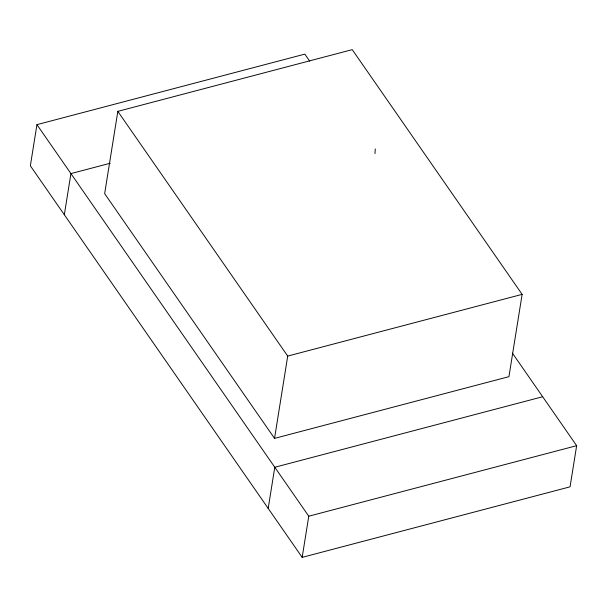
<?xml version="1.0" encoding="UTF-8"?>
<svg xmlns="http://www.w3.org/2000/svg" width="607" height="607" viewBox="0 0 607 607"><rect width="100%" height="100%" fill="white"/><g stroke="black" fill="none" stroke-linecap="round" stroke-linejoin="round"><path stroke-width="0.91" d="M374.989 153.601L375.263 148.89M309.684 61.11L304.828 54.122L36.944 124.647L30.35 165.802L302.172 557.355L570.056 486.829L576.65 445.682L512.391 353.115M64.327 214.741L70.92 173.594L110.231 163.245M117.834 111.354L104.654 193.656L274.539 438.383L508.939 376.666L522.126 294.365L352.235 49.645L117.834 111.354L287.718 356.081L274.539 438.383M268.195 508.408L274.781 467.261L542.673 396.735M302.172 557.355L308.766 516.208L36.944 124.647M287.718 356.081L522.126 294.365M308.766 516.208L576.65 445.682"/></g></svg>
